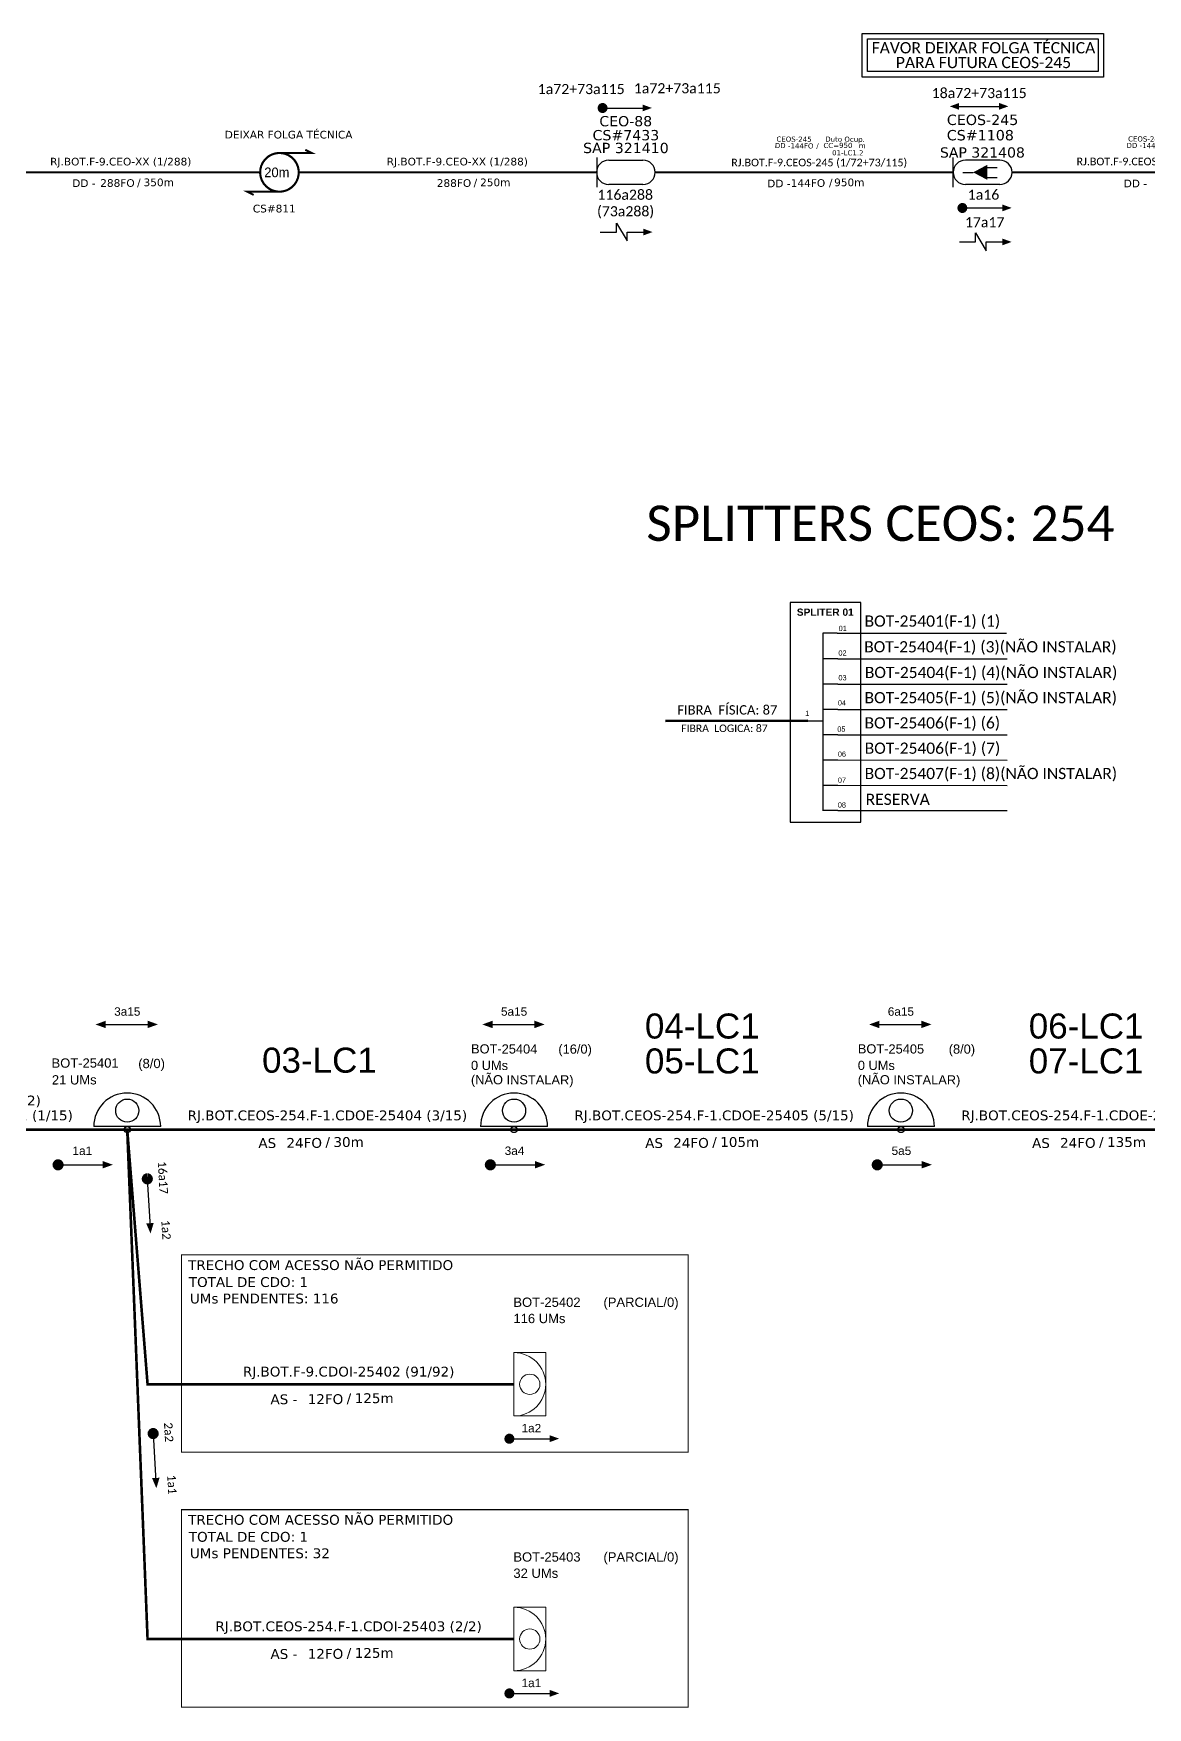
# Model space of a CAD drawing. Header units: millimetres. Extents: x -306105627 to -306104719, y 404252199 to 404252905.
# Drawn here: x -306105426 to -306105208.2, y 404252565.2 to 404252892.6 of the extents above; entities that cross this region are included whole.
import ezdxf
from ezdxf.enums import TextEntityAlignment as Align

# ---------------------------------------------------------------- set-up
doc = ezdxf.new("R2010")
doc.units = ezdxf.units.MM
doc.linetypes.add('ARILSUPP', pattern=[2.98, 1.42, -0.71, 0.14, -0.71])
for name, color, linetype, lineweight in [("20.0-LEGENDA DOS CDO'S", 1, 'Continuous', 0), ('20.1-CDO_INTERIOR', 1, 'Continuous', 0), ('20.2-CDO_POSTE', 1, 'Continuous', 5), ('40.1-ETIQUETAS', 1, 'Continuous', 20)]:
    doc.layers.add(name, color=color, linetype=linetype, lineweight=lineweight)
for name, color, linetype in [('20.4-CEOS', 1, 'Continuous'), ('20.5-CABO AÉREO', 1, 'Continuous'), ('20.5-CEO', 1, 'Continuous'), ('CAP a instalar', 1, 'Continuous'), ('label_cabos', 7, 'Continuous'), ('LC1', 3, 'Continuous'), ('SETA', 7, 'Continuous'), ('UNIFILAR', 7, 'Continuous')]:
    doc.layers.add(name, color=color, linetype=linetype)
doc.styles.add('ARIAL', font='arial.ttf')
doc.styles.add('siredit', font='verdana.ttf')
doc.linetypes.add('FENCELINE1', pattern='A,0.25,-0.1,[133,ltypeshp.shx,S=0.1,R=0,X=-0.1,Y=0],-0.1,1', length=1.45)

# ---------------------------------------------------------------- blocks, each defined once
blk = doc.blocks.new('CDOE POSTE_')
at = {"color": 1}
blk.add_line((12.92, -5.49), (-2.38, -5.49), dxfattribs=at)
for centre, radius in [((5.27, -1.86), 2.64), ((5.27, -6.2), 0.708)]:
    blk.add_circle(centre, radius, dxfattribs=at)
blk.add_arc((5.27, -5.49), 7.65, 0, 180, dxfattribs=at)
blk = doc.blocks.new('CDOE-TEXTO PADRÃO')
at = {"layer": "20.0-LEGENDA DOS CDO'S", "color": 0, "style": 'ARIAL'}
for tag, p in [('CDO_N', (0.49, 7.39)), ('SAP', (0.51, 1.67)), ('CORDOALHA', (0.5, 4.33)), ('SPLITER_1', (0.59, -0.91)), ('SPLITER_2', (0.6, -3.55)), ('(XX-XX_F)S', (0.54, -8.29)), ('(XX-XX_L)S', (0.55, -10.83)), ('UMS', (0.55, -13.15))]:
    blk.add_attdef(tag, p, '', height=1.7, rotation=0.118, dxfattribs=at)
blk.add_attdef('FIBRAS_UTILIZADAS', text='', height=1.7, rotation=0.118, dxfattribs=at).set_placement((19.77, 7.43), align=Align.CENTER)
blk = doc.blocks.new('SAN')
at = {"layer": 'SETA'}
blk.add_lwpolyline([(-2.58, 0), (6.02, 0)], dxfattribs=at)
for points in [[(-2.1, -0.66), (-3.93, 0), (-2.1, 0.67)], [(5.33, 0.68), (7.16, 0.01), (5.33, -0.65)]]:
    blk.add_solid(points, dxfattribs=at)
blk = doc.blocks.new('CDOI_INT')
at = {"layer": '20.1-CDO_INTERIOR', "color": 0, "lineweight": 18}
blk.add_lwpolyline([(4.25, -4.25), (4.25, 4.25), (0, 4.25), (0, -4.25)], close=True, dxfattribs=at)
blk.add_circle((2.12, 0), 1.36, dxfattribs=at)
blk.add_arc((0, 0), 4.25, 270, 90, dxfattribs=at)
at = {"layer": "20.0-LEGENDA DOS CDO'S", "color": 0, "style": 'ARIAL'}
for tag, p in [('CDO_N', (-0.08, 10.38)), ('SPLITER_1', (21.18, 10.38)), ('SURVEY', (-0.08, 8.2)), ('SPLITER_2', (21.19, 8.68)), ('SAP', (-0.08, 6.23)), ('1:XX', (5.94, -2.22)), ('UMS', (5.94, -4.24))]:
    blk.add_attdef(tag, p, '', height=1.36, dxfattribs=at)
blk.add_attdef('FIBRAS_UTILIZADAS', text='', height=1.36, dxfattribs=at).set_placement((15.34, 10.38), align=Align.CENTER)
blk = doc.blocks.new('ETIQUETA_RS5F')
at = {"layer": '40.1-ETIQUETAS', "color": 0, "style": 'siredit'}
blk.add_text('/', height=1.5, dxfattribs=at).set_placement((1.58, -1.95), align=Align.MIDDLE_RIGHT)
for tag, p in [('ETIQUETA_R_SECUNDARIA', (1.21, 2.1)), ('ETIQUETA_R_PRIMARIA', (1.21, 4.1)), ('F_ATIVAS/F_MORTAS', (1.14, -4.24))]:
    blk.add_attdef(tag, text='', height=1.5, dxfattribs=at).set_placement(p, align=Align.MIDDLE_CENTER)
for tag, p in [('TIPO_CABO', (-6.58, -2.12)), ('CAP_CABO', (0.4, -2.09))]:
    blk.add_attdef(tag, text='', height=1.5, dxfattribs=at).set_placement(p, align=Align.MIDDLE_RIGHT)
blk.add_attdef('METROS', text='', height=1.5, dxfattribs=at).set_placement((2.14, -1.95), align=Align.MIDDLE_LEFT)
for tag, p in [('FUSÃO_1', (0.85, -8.39)), ('FUSÃO_2', (0.85, -10.6)), ('FUSÃO_3', (0.85, -12.93)), ('FUSÃO_4', (0.85, -15.14)), ('FUSÃO_5', (0.85, -17.16))]:
    blk.add_attdef(tag, text='', height=1.5, dxfattribs=at).set_placement(p, align=Align.CENTER)
blk = doc.blocks.new('Inst CB DT OCUP CFOA-SM-DD-S-144')
at = {"layer": 'label_cabos', "color": 0, "style": 'siredit'}
for tag, flags, p in [('ID_ATIVIDADE', 3, (1.31, 2.67)), ('FATOR', 1, (11.56, 2.55))]:
    blk.add_attdef(tag, text='', height=1, rotation=359.69, dxfattribs=dict(at, flags=flags)).set_placement(p, align=Align.MIDDLE_CENTER)
for tag, p in [('TIPO_CABO', (1.11, 0)), ('DESTINO_CABO', (3.13, 1.26)), ('CABO', (4.69, -0.05)), ('/', (7.71, -0.05)), ('LANCE', (10.41, 0.02)), ('TIPO_CABO', (13.11, 1.24)), ('UND', (16.46, 0)), ('FID', (13.65, -1.41))]:
    blk.add_attdef(tag, text='', height=1, rotation=359.69, dxfattribs=at).set_placement(p, align=Align.MIDDLE_CENTER)
blk.add_attdef('QTDE', (11.93, -0.45), '', height=1, rotation=359.69, dxfattribs=at)
blk = doc.blocks.new('*U21')
at = {"layer": '20.5-CEO'}
for p, q in [((-1.56, 1.26), (1.8, 1.26)), ((1.8, -1.13), (-1.56, -1.13))]:
    blk.add_line(p, q, dxfattribs=at)
blk.add_lwpolyline([(-2.75, 1.51), (-2.75, -1.38)], dxfattribs=at)
for centre, start, end in [((-1.56, 0.07), 90, 270), ((1.8, 0.07), 270, 90)]:
    blk.add_arc(centre, 1.2, start, end, dxfattribs=at)
at = {"layer": '20.5-CEO', "color": 7, "style": 'siredit'}
for tag, p in [('FID', (0.11, 5.61)), ('LOCAL', (0.12, 4.23)), ('SAP', (0.12, 2.97)), ('FIBRAS_RESERVA', (0.12, -1.94))]:
    blk.add_attdef(tag, text='', height=1.01, dxfattribs=at).set_placement(p, align=Align.TOP_CENTER)
for tag, flags, p in [('ID_ATIVIDADE', 3, (0.11, -3.51)), ('FATOR', 1, (0.11, -4.82))]:
    blk.add_attdef(tag, text='', height=1.01, dxfattribs=dict(at, flags=flags)).set_placement(p, align=Align.TOP_CENTER)
at = {"layer": '20.5-CEO', "color": 7, "style": 'siredit', "flags": 3}
blk.add_attdef('QTDE', (-4.88, -7.06), '', height=1.01, dxfattribs=at)
blk = doc.blocks.new('CDOE_CT_POSTE')
at = {"layer": "20.0-LEGENDA DOS CDO'S", "color": 0, "style": 'ARIAL'}
for tag, p in [('CDO_N', (0.12, 5.25)), ('CORDOALHA', (0.12, 4.02)), ('SAP', (0.12, 2.96)), ('1:XX', (0.14, 1.23)), ('UMS', (0.14, 0.22))]:
    blk.add_attdef(tag, p, '', height=0.68, rotation=0.118, dxfattribs=at)
blk.add_attdef('FIBRAS_UTILIZADAS', text='', height=0.68, rotation=0.118, dxfattribs=at).set_placement((7.83, 5.26), align=Align.CENTER)

msp = doc.modelspace()

# ---------------------------------------------------------------- linework, layer by layer
at = {"color": 7, "linetype": 'Continuous'}
for p, q in [((-306105271.65, 404252775.33), (-306105271.65, 404252740.59)), ((-306105268.84, 404252775.33), (-306105271.65, 404252775.33)), ((-306105268.7, 404252770.3), (-306105271.51, 404252770.3)), ((-306105268.7, 404252765.35), (-306105271.51, 404252765.35)), ((-306105274.57, 404252758.19), (-306105271.67, 404252758.19)), ((-306105268.7, 404252760.37), (-306105271.51, 404252760.37)), ((-306105268.7, 404252755.44), (-306105271.51, 404252755.44)), ((-306105268.7, 404252750.51), (-306105271.51, 404252750.51)), ((-306105268.7, 404252745.56), (-306105271.51, 404252745.56)), ((-306105268.7, 404252740.62), (-306105271.51, 404252740.62))]:
    msp.add_line(p, q, dxfattribs=at)
at = {"color": 10, "linetype": 'Continuous'}
for p, q in [((-306105268.84, 404252775.33), (-306105235.74, 404252775.32)), ((-306105268.7, 404252770.3), (-306105235.6, 404252770.29)), ((-306105268.7, 404252765.36), (-306105235.6, 404252765.35)), ((-306105268.7, 404252760.38), (-306105235.6, 404252760.37)), ((-306105268.7, 404252755.45), (-306105235.6, 404252755.44)), ((-306105268.7, 404252750.52), (-306105235.6, 404252750.51)), ((-306105268.7, 404252745.57), (-306105235.6, 404252745.56)), ((-306105268.7, 404252740.62), (-306105235.6, 404252740.61))]:
    msp.add_line(p, q, dxfattribs=at)
at = {"color": 1, "linetype": 'Continuous', "lineweight": 60}
msp.add_line((-306105274.57, 404252758.19), (-306105302.4, 404252758.1), dxfattribs=at)
at = {"color": 8}
for p, q in [((-306105325.5, 404252678.84), (-306105338.59, 404252678.84)), ((-306105249.85, 404252678.84), (-306105262.94, 404252678.84))]:
    msp.add_line(p, q, dxfattribs=at)
at = {"color": 3, "ltscale": 9e-07}
for points in [[(-306105263.98, 404252892.61), (-306105216.75, 404252892.61), (-306105216.75, 404252884.09), (-306105263.98, 404252884.09)], [(-306105262.93, 404252891.56), (-306105217.8, 404252891.56), (-306105217.8, 404252885.14), (-306105262.93, 404252885.14)]]:
    msp.add_lwpolyline(points, close=True, dxfattribs=at)
at = {"color": 0, "const_width": 0.99}
for points in [[(-306105315.23, 404252878.03, 1), (-306105314.24, 404252878.03, 1)], [(-306105244.86, 404252858.48, 1), (-306105243.87, 404252858.48, 1)]]:
    msp.add_lwpolyline(points, format="xyb", close=True, dxfattribs=at)
at = {"color": 5, "const_width": 0.42}
msp.add_lwpolyline([(-306105377.93, 404252869.23, 1.000012), (-306105377.93, 404252861.67, 0.999978)], format="xyb", close=True, dxfattribs=at)
at = {"color": 5, "const_width": 0.394}
for points in [[(-306105377.93, 404252869.23), (-306105371.63, 404252869.23), (-306105372.89, 404252869.86)], [(-306105377.93, 404252861.67), (-306105384.23, 404252861.67), (-306105382.97, 404252861.04)]]:
    msp.add_lwpolyline(points, dxfattribs=at)
at = {"color": 0}
for points in [[(-306105312.02, 404252853.77), (-306105312.02, 404252855.52), (-306105309.93, 404252852.03), (-306105309.93, 404252853.77)], [(-306105241.8, 404252851.84), (-306105241.8, 404252853.59), (-306105239.71, 404252850.09), (-306105239.71, 404252851.84)]]:
    msp.add_lwpolyline(points, dxfattribs=at)
at = {"color": 7}
msp.add_lwpolyline([(-306105278.03, 404252738.36), (-306105264.2, 404252738.36), (-306105264.2, 404252781.29), (-306105278.03, 404252781.29)], close=True, dxfattribs=at)
for points, const_width in [([(-306105421.77, 404252671.34, 1), (-306105420.67, 404252671.34, 1)], 1.1), ([(-306105403.81, 404252669.15, 1), (-306105403.74, 404252668.05, 1)], 1.1), ([(-306105337.23, 404252671.34, 1), (-306105336.13, 404252671.34, 1)], 1.1), ([(-306105261.57, 404252671.34, 1), (-306105260.47, 404252671.34, 1)], 1.1), ([(-306105402.66, 404252619.33, 1), (-306105402.6, 404252618.23, 1)], 1.1), ([(-306105333.46, 404252617.77, 1), (-306105332.46, 404252617.77, 1)], 1), ([(-306105333.46, 404252617.77, 1), (-306105332.46, 404252617.77, 1)], 1), ([(-306105333.46, 404252567.96, 1), (-306105332.46, 404252567.96, 1)], 1), ([(-306105333.46, 404252567.96, 1), (-306105332.46, 404252567.96, 1)], 1)]:
    msp.add_lwpolyline(points, format="xyb", close=True, dxfattribs=dict(const_width=const_width))
at = {"color": 3, "const_width": 0.2}
for points in [[(-306105298.01, 404252615.12), (-306105397.1, 404252615.12), (-306105397.1, 404252653.72), (-306105298.01, 404252653.72)], [(-306105298.01, 404252565.3), (-306105397.1, 404252565.3), (-306105397.1, 404252603.9), (-306105298.01, 404252603.9)]]:
    msp.add_lwpolyline(points, close=True, dxfattribs=at)
at = {"color": 8}
for centre, major_axis, start_param, end_param in [((-306105332.05, 404252678.84), (-4.63, 4.63), 3.926991, 7.068583), ((-306105332.05, 404252681.95), (1.6, 1.6), 5.497787, 11.780972), ((-306105256.39, 404252678.84), (-4.63, 4.63), 3.926991, 7.068583), ((-306105256.39, 404252681.95), (1.6, 1.6), 5.497787, 11.780972), ((-306105332.04, 404252678.24), (-0.428, 0.428), 3.926991, 10.210176), ((-306105256.39, 404252678.24), (-0.428, 0.428), 3.926991, 10.210176)]:
    msp.add_ellipse(centre, major_axis=major_axis, ratio=1, start_param=start_param, end_param=end_param, dxfattribs=at)
at = {"layer": '20.4-CEOS', "color": 8}
for p, q in [((-306105237.05, 404252867.84), (-306105243.77, 404252867.84)), ((-306105237.05, 404252863.06), (-306105243.77, 404252863.06))]:
    msp.add_line(p, q, dxfattribs=at)
for points in [[(-306105246.16, 404252862.56), (-306105246.16, 404252868.33)], [(-306105239.61, 404252866.4), (-306105237.58, 404252866.4)], [(-306105244.3, 404252865.45), (-306105242.26, 404252865.45)], [(-306105239.61, 404252864.41), (-306105237.58, 404252864.41)]]:
    msp.add_lwpolyline(points, dxfattribs=at)
msp.add_lwpolyline([(-306105242.26, 404252865.45, 0, 2.95, 0), (-306105239.49, 404252865.45, 2.95, 2.95, 0)], format="xyseb", dxfattribs=at)
for centre, start, end in [((-306105243.77, 404252865.45), 90, 270), ((-306105237.05, 404252865.45), 270, 90)]:
    msp.add_arc(centre, 2.39, start, end, dxfattribs=at)
at = {"layer": '20.5-CABO AÉREO', "color": 5, "ltscale": 50, "const_width": 0.4}
for points in [[(-306105439.97, 404252865.45), (-306105381.71, 404252865.45)], [(-306105374.15, 404252865.45), (-306105315.89, 404252865.45)]]:
    msp.add_lwpolyline(points, dxfattribs=at)
at = {"layer": '40.1-ETIQUETAS', "color": 5, "const_width": 0.4}
for points in [[(-306105304.39, 404252865.45), (-306105246.16, 404252865.45)], [(-306105234.66, 404252865.45), (-306105176.43, 404252865.45)]]:
    msp.add_lwpolyline(points, dxfattribs=at)
at = {"layer": 'CAP a instalar', "linetype": 'FENCELINE1', "ltscale": 7, "const_width": 0.513}
for points in [[(-306105407.7, 404252678.24), (-306105483.35, 404252678.24)], [(-306105332.05, 404252678.24), (-306105407.7, 404252678.24)], [(-306105256.39, 404252678.24), (-306105332.04, 404252678.24)], [(-306105180.74, 404252678.24), (-306105256.39, 404252678.24)]]:
    msp.add_lwpolyline(points, dxfattribs=at)
at = {"layer": 'CAP a instalar', "color": 8, "linetype": 'FENCELINE1', "ltscale": 7, "const_width": 0.513}
for points in [[(-306105332.06, 404252628.42), (-306105403.72, 404252628.42), (-306105407.7, 404252678.24)], [(-306105332.06, 404252578.6), (-306105403.72, 404252578.6), (-306105407.7, 404252678.24)]]:
    msp.add_lwpolyline(points, dxfattribs=at)
at = {"layer": 'SETA', "color": 0}
for points in [[(-306105314.74, 404252878.03), (-306105306.23, 404252878.03)], [(-306105245.01, 404252878.35), (-306105236.5, 404252878.35)], [(-306105244.36, 404252858.48), (-306105235.85, 404252858.48)], [(-306105315.18, 404252853.77), (-306105312.02, 404252853.77)], [(-306105309.93, 404252853.77), (-306105306.77, 404252853.77)], [(-306105244.96, 404252851.84), (-306105241.8, 404252851.84)], [(-306105239.71, 404252851.84), (-306105236.55, 404252851.84)]]:
    msp.add_lwpolyline(points, dxfattribs=at)
at = {"layer": 'SETA'}
for points in [[(-306105421.22, 404252671.34), (-306105411.77, 404252671.34)], [(-306105336.68, 404252671.34), (-306105327.22, 404252671.34)], [(-306105261.02, 404252671.34), (-306105251.57, 404252671.34)], [(-306105403.77, 404252668.6), (-306105403.23, 404252659.16)], [(-306105402.63, 404252618.78), (-306105402.08, 404252609.34)], [(-306105332.96, 404252617.77), (-306105324.37, 404252617.77)], [(-306105332.96, 404252617.77), (-306105324.37, 404252617.77)], [(-306105332.96, 404252567.96), (-306105324.37, 404252567.96)], [(-306105332.96, 404252567.96), (-306105324.37, 404252567.96)]]:
    msp.add_lwpolyline(points, dxfattribs=at)
at = {"layer": 'SETA', "color": 0}
for points in [[(-306105306.91, 404252878.7), (-306105305.09, 404252878.04), (-306105306.91, 404252877.38)], [(-306105245.01, 404252879.01), (-306105246.82, 404252878.35), (-306105245.01, 404252877.69)], [(-306105237.18, 404252879.02), (-306105235.36, 404252878.36), (-306105237.18, 404252877.7)], [(-306105236.53, 404252859.15), (-306105234.72, 404252858.49), (-306105236.53, 404252857.83)], [(-306105306.77, 404252854.43), (-306105304.95, 404252853.77), (-306105306.77, 404252853.11)], [(-306105236.55, 404252852.5), (-306105234.74, 404252851.84), (-306105236.55, 404252851.18)]]:
    msp.add_solid(points, dxfattribs=at)
at = {"layer": 'SETA'}
for points in [[(-306105412.52, 404252672.09), (-306105410.51, 404252671.36), (-306105412.52, 404252670.63)], [(-306105327.98, 404252672.09), (-306105325.96, 404252671.36), (-306105327.98, 404252670.63)], [(-306105252.33, 404252672.09), (-306105250.31, 404252671.36), (-306105252.33, 404252670.63)], [(-306105402.53, 404252659.96), (-306105403.14, 404252657.91), (-306105403.99, 404252659.88)], [(-306105325.06, 404252618.45), (-306105323.22, 404252617.79), (-306105325.06, 404252617.12)], [(-306105325.06, 404252618.45), (-306105323.22, 404252617.79), (-306105325.06, 404252617.12)], [(-306105401.38, 404252610.14), (-306105402, 404252608.09), (-306105402.84, 404252610.06)], [(-306105325.06, 404252568.64), (-306105323.22, 404252567.97), (-306105325.06, 404252567.3)], [(-306105325.06, 404252568.64), (-306105323.22, 404252567.97), (-306105325.06, 404252567.3)]]:
    msp.add_solid(points, dxfattribs=at)

# ---------------------------------------------------------------- block references
at = {"color": 6, "lineweight": 0}
ref = msp.add_blockref('Inst CB DT OCUP CFOA-SM-DD-S-144', (-306105280.42, 404252870.68), dxfattribs=at)
ref.add_attrib('DESTINO_CABO', 'CEOS-245', dxfattribs={"layer": 'label_cabos', "color": 0, "height": 1, "rotation": 359.69, "style": 'siredit'}).set_placement((-306105277.29, 404252871.94), align=Align.MIDDLE_CENTER)
ref.add_attrib('TIPO_CABO', 'Duto Ocup.', dxfattribs={"layer": 'label_cabos', "color": 0, "height": 1, "rotation": 359.69, "style": 'siredit'}).set_placement((-306105267.31, 404252871.93), align=Align.MIDDLE_CENTER)
ref.add_attrib('/', '/', dxfattribs={"layer": 'label_cabos', "color": 0, "height": 1, "rotation": 359.69, "style": 'siredit'}).set_placement((-306105272.7, 404252870.63), align=Align.MIDDLE_CENTER)
ref.add_attrib('FID', '01-LC1.2', dxfattribs={"layer": 'label_cabos', "color": 0, "height": 1, "rotation": 359.69, "style": 'siredit'}).set_placement((-306105266.77, 404252869.27), align=Align.MIDDLE_CENTER)
ref.add_attrib('LANCE', 'CC=', dxfattribs={"layer": 'label_cabos', "color": 0, "height": 1, "rotation": 359.69, "style": 'siredit'}).set_placement((-306105270.01, 404252870.7), align=Align.MIDDLE_CENTER)
ref.add_attrib('UND', 'm', dxfattribs={"layer": 'label_cabos', "color": 0, "height": 1, "rotation": 359.69, "style": 'siredit'}).set_placement((-306105263.95, 404252870.68), align=Align.MIDDLE_CENTER)
ref.add_attrib('CABO', '144FO', dxfattribs={"layer": 'label_cabos', "color": 0, "height": 1, "rotation": 359.69, "style": 'siredit'}).set_placement((-306105275.73, 404252870.63), align=Align.MIDDLE_CENTER)
ref.add_attrib('TIPO_CABO', 'DD - ', dxfattribs={"layer": 'label_cabos', "color": 0, "height": 1, "rotation": 359.69, "style": 'siredit'}).set_placement((-306105279.31, 404252870.68), align=Align.MIDDLE_CENTER)
ref.add_attrib('QTDE', '950', (-306105268.49, 404252870.23), dxfattribs={"layer": 'label_cabos', "color": 0, "height": 1, "rotation": 359.69, "style": 'siredit'})
ref = msp.add_blockref('Inst CB DT OCUP CFOA-SM-DD-S-144', (-306105211.65, 404252870.72), dxfattribs=at)
ref.add_attrib('DESTINO_CABO', 'CEOS-246', dxfattribs={"layer": 'label_cabos', "color": 0, "height": 1, "rotation": 359.69, "style": 'siredit'}).set_placement((-306105208.52, 404252871.98), align=Align.MIDDLE_CENTER)
ref.add_attrib('TIPO_CABO', 'Duto Ocup.', dxfattribs={"layer": 'label_cabos', "color": 0, "height": 1, "rotation": 359.69, "style": 'siredit'}).set_placement((-306105198.54, 404252871.96), align=Align.MIDDLE_CENTER)
ref.add_attrib('/', '/', dxfattribs={"layer": 'label_cabos', "color": 0, "height": 1, "rotation": 359.69, "style": 'siredit'}).set_placement((-306105203.93, 404252870.67), align=Align.MIDDLE_CENTER)
ref.add_attrib('FID', '02-LC1.2', dxfattribs={"layer": 'label_cabos', "color": 0, "height": 1, "rotation": 359.69, "style": 'siredit'}).set_placement((-306105198, 404252869.3), align=Align.MIDDLE_CENTER)
ref.add_attrib('LANCE', 'CC=', dxfattribs={"layer": 'label_cabos', "color": 0, "height": 1, "rotation": 359.69, "style": 'siredit'}).set_placement((-306105201.24, 404252870.74), align=Align.MIDDLE_CENTER)
ref.add_attrib('UND', 'm', dxfattribs={"layer": 'label_cabos', "color": 0, "height": 1, "rotation": 359.69, "style": 'siredit'}).set_placement((-306105195.18, 404252870.72), align=Align.MIDDLE_CENTER)
ref.add_attrib('CABO', '144FO', dxfattribs={"layer": 'label_cabos', "color": 0, "height": 1, "rotation": 359.69, "style": 'siredit'}).set_placement((-306105206.96, 404252870.67), align=Align.MIDDLE_CENTER)
ref.add_attrib('TIPO_CABO', 'DD - ', dxfattribs={"layer": 'label_cabos', "color": 0, "height": 1, "rotation": 359.69, "style": 'siredit'}).set_placement((-306105210.53, 404252870.71), align=Align.MIDDLE_CENTER)
ref.add_attrib('QTDE', '100', (-306105199.72, 404252870.26), dxfattribs={"layer": 'label_cabos', "color": 0, "height": 1, "rotation": 359.69, "style": 'siredit'})
at = {"layer": '20.1-CDO_INTERIOR', "color": 8, "ltscale": 11}
ref = msp.add_blockref('CDOI_INT', (-306105332.06, 404252628.42), dxfattribs=dict(at, xscale=1.458499505982035, yscale=1.458499505982035, zscale=1.458499505982035))
ref.add_attrib('CDO_N', 'BOT-25402', (-306105332.18, 404252643.56), dxfattribs={"layer": "20.0-LEGENDA DOS CDO'S", "color": 0, "height": 1.82, "style": 'ARIAL'})
ref.add_attrib('FIBRAS_UTILIZADAS', '       (PARCIAL/0)', dxfattribs={"layer": "20.0-LEGENDA DOS CDO'S", "color": 0, "height": 1.82, "style": 'ARIAL'}).set_placement((-306105309.69, 404252643.56), align=Align.CENTER)
ref.add_attrib('SURVEY', '116 UMs', (-306105332.17, 404252640.38), dxfattribs={"layer": "20.0-LEGENDA DOS CDO'S", "color": 0, "height": 1.82, "style": 'ARIAL'})
ref = msp.add_blockref('CDOI_INT', (-306105332.06, 404252578.6), dxfattribs=dict(at, xscale=1.458499505982035, yscale=1.458499505982035, zscale=1.458499505982035))
ref.add_attrib('CDO_N', 'BOT-25403', (-306105332.18, 404252593.74), dxfattribs={"layer": "20.0-LEGENDA DOS CDO'S", "color": 0, "height": 1.82, "style": 'ARIAL'})
ref.add_attrib('FIBRAS_UTILIZADAS', '       (PARCIAL/0)', dxfattribs={"layer": "20.0-LEGENDA DOS CDO'S", "color": 0, "height": 1.82, "style": 'ARIAL'}).set_placement((-306105309.69, 404252593.74), align=Align.CENTER)
ref.add_attrib('SURVEY', '32 UMs', (-306105332.17, 404252590.56), dxfattribs={"layer": "20.0-LEGENDA DOS CDO'S", "color": 0, "height": 1.82, "style": 'ARIAL'})
at = {"layer": '20.2-CDO_POSTE', "color": 8}
ref = msp.add_blockref('CDOE_CT_POSTE', (-306105340.84, 404252679.28), dxfattribs=dict(at, xscale=2.640000019016442, yscale=2.639999999999999, zscale=2.639999999999999, rotation=359.7381893931093))
ref.add_attrib('CDO_N', 'BOT-25404', (-306105340.46, 404252693.13), dxfattribs={"layer": "20.0-LEGENDA DOS CDO'S", "color": 0, "height": 1.795, "rotation": 359.8562, "style": 'ARIAL', "width": 1})
ref.add_attrib('CORDOALHA', '0 UMs', (-306105340.47, 404252689.9), dxfattribs={"layer": "20.0-LEGENDA DOS CDO'S", "color": 0, "height": 1.795, "rotation": 359.8562, "style": 'ARIAL', "width": 1})
ref.add_attrib('SAP', '(NÃO INSTALAR)', (-306105340.48, 404252687.1), dxfattribs={"layer": "20.0-LEGENDA DOS CDO'S", "color": 0, "height": 1.7951, "rotation": 359.8562, "style": 'ARIAL', "width": 1})
ref.add_attrib('FIBRAS_UTILIZADAS', '(16/0)', dxfattribs={"layer": "20.0-LEGENDA DOS CDO'S", "color": 0, "height": 1.795, "rotation": 359.8562, "style": 'ARIAL', "width": 1}).set_placement((-306105320.11, 404252693.08), align=Align.CENTER)
ref = msp.add_blockref('CDOE_CT_POSTE', (-306105265.19, 404252679.28), dxfattribs=dict(at, xscale=2.640000019016442, yscale=2.639999999999999, zscale=2.639999999999999, rotation=359.7381893931093))
ref.add_attrib('CDO_N', 'BOT-25405', (-306105264.81, 404252693.13), dxfattribs={"layer": "20.0-LEGENDA DOS CDO'S", "color": 0, "height": 1.795, "rotation": 359.8562, "style": 'ARIAL', "width": 1})
ref.add_attrib('CORDOALHA', '0 UMs', (-306105264.82, 404252689.9), dxfattribs={"layer": "20.0-LEGENDA DOS CDO'S", "color": 0, "height": 1.795, "rotation": 359.8562, "style": 'ARIAL', "width": 1})
ref.add_attrib('SAP', '(NÃO INSTALAR)', (-306105264.83, 404252687.1), dxfattribs={"layer": "20.0-LEGENDA DOS CDO'S", "color": 0, "height": 1.7951, "rotation": 359.8562, "style": 'ARIAL', "width": 1})
ref.add_attrib('FIBRAS_UTILIZADAS', '(8/0)', dxfattribs={"layer": "20.0-LEGENDA DOS CDO'S", "color": 0, "height": 1.795, "rotation": 359.8562, "style": 'ARIAL', "width": 1}).set_placement((-306105244.46, 404252693.08), align=Align.CENTER)
at = {"layer": '20.2-CDO_POSTE'}
ref = msp.add_blockref('CDOE-TEXTO PADRÃO', (-306105414.7, 404252678.16), dxfattribs=dict(at, xscale=1.069200003147125, yscale=1.069200003147125, zscale=1.069200003147125))
ref.add_attrib('CDO_N', 'BOT-25401', (-306105422.5, 404252690.33), dxfattribs={"layer": "20.0-LEGENDA DOS CDO'S", "color": 0, "height": 1.817, "rotation": 0.118, "style": 'ARIAL'})
ref.add_attrib('CORDOALHA', '21 UMs', (-306105422.43, 404252687.05), dxfattribs={"layer": "20.0-LEGENDA DOS CDO'S", "color": 0, "height": 1.817, "rotation": 0.118, "style": 'ARIAL'})
ref.add_attrib('FIBRAS_UTILIZADAS', '       (8/0)', dxfattribs={"layer": "20.0-LEGENDA DOS CDO'S", "color": 0, "height": 1.8175, "rotation": 0.118, "style": 'ARIAL'}).set_placement((-306105405.4, 404252690.25), align=Align.CENTER)
at = {"layer": '20.5-CEO', "color": 0, "lineweight": 0}
ref = msp.add_blockref('*U21', (-306105310.42, 404252865.32), dxfattribs=dict(at, xscale=1.988197485649835, yscale=1.988197485649835, zscale=1.988197485649835))
ref.add_attrib('LOCAL', 'CS#7433', dxfattribs={"color": 7, "height": 2.016, "style": 'siredit'}).set_placement((-306105310.17, 404252873.73), align=Align.TOP_CENTER)
ref.add_attrib('SAP', 'SAP 321410', dxfattribs={"color": 7, "height": 2.016, "style": 'siredit'}).set_placement((-306105310.17, 404252871.23), align=Align.TOP_CENTER)
ref.add_attrib('FID', 'CEO-88', dxfattribs={"layer": '20.4-CEOS', "color": 7, "height": 2.007, "style": 'siredit'}).set_placement((-306105310.2, 404252876.46), align=Align.TOP_CENTER)
at = {"layer": '40.1-ETIQUETAS'}
ref = msp.add_blockref('ETIQUETA_RS5F', (-306105447.19, 404252678.31), dxfattribs=dict(at, xscale=1.283039983498747, yscale=1.283039983498747, zscale=1.283039983498747))
ref.add_attrib('ETIQUETA_R_PRIMARIA', 'RJ.BOT.F-9.CDOE-25401 (91/92)', dxfattribs={"color": 0, "height": 1.9246, "style": 'siredit'}).set_placement((-306105445.72, 404252683.92), align=Align.MIDDLE_CENTER)
ref.add_attrib('ETIQUETA_R_SECUNDARIA', 'RJ.BOT.CEOS-254.F-1.CDOE-25401 (1/15)', dxfattribs={"color": 0, "height": 1.9246, "style": 'siredit'}).set_placement((-306105445.67, 404252681.01), align=Align.MIDDLE_CENTER)
ref.add_attrib('TIPO_CABO', 'AS', dxfattribs={"color": 0, "height": 1.925, "style": 'siredit'}).set_placement((-306105455.68, 404252675.6), align=Align.MIDDLE_RIGHT)
ref.add_attrib('CAP_CABO', '24FO', dxfattribs={"color": 0, "height": 1.925, "style": 'siredit'}).set_placement((-306105446.72, 404252675.63), align=Align.MIDDLE_RIGHT)
ref.add_attrib('METROS', '115m', dxfattribs={"color": 0, "height": 1.925, "style": 'siredit'}).set_placement((-306105444.48, 404252675.8), align=Align.MIDDLE_LEFT)
ref = msp.add_blockref('ETIQUETA_RS5F', (-306105370.08, 404252678.31), dxfattribs=dict(at, xscale=1.283039983498747, yscale=1.283039983498747, zscale=1.283039983498747))
ref.add_attrib('ETIQUETA_R_SECUNDARIA', 'RJ.BOT.CEOS-254.F-1.CDOE-25404 (3/15)', dxfattribs={"color": 0, "height": 1.9246, "style": 'siredit'}).set_placement((-306105368.56, 404252681.01), align=Align.MIDDLE_CENTER)
ref.add_attrib('TIPO_CABO', 'AS', dxfattribs={"color": 0, "height": 1.925, "style": 'siredit'}).set_placement((-306105378.57, 404252675.6), align=Align.MIDDLE_RIGHT)
ref.add_attrib('CAP_CABO', '24FO', dxfattribs={"color": 0, "height": 1.925, "style": 'siredit'}).set_placement((-306105369.61, 404252675.63), align=Align.MIDDLE_RIGHT)
ref.add_attrib('METROS', '30m', dxfattribs={"color": 0, "height": 1.925, "style": 'siredit'}).set_placement((-306105367.37, 404252675.8), align=Align.MIDDLE_LEFT)
ref = msp.add_blockref('ETIQUETA_RS5F', (-306105294.43, 404252678.31), dxfattribs=dict(at, xscale=1.283039983498747, yscale=1.283039983498747, zscale=1.283039983498747))
ref.add_attrib('ETIQUETA_R_SECUNDARIA', 'RJ.BOT.CEOS-254.F-1.CDOE-25405 (5/15)', dxfattribs={"color": 0, "height": 1.9246, "style": 'siredit'}).set_placement((-306105292.91, 404252681.01), align=Align.MIDDLE_CENTER)
ref.add_attrib('TIPO_CABO', 'AS', dxfattribs={"color": 0, "height": 1.925, "style": 'siredit'}).set_placement((-306105302.92, 404252675.6), align=Align.MIDDLE_RIGHT)
ref.add_attrib('CAP_CABO', '24FO', dxfattribs={"color": 0, "height": 1.925, "style": 'siredit'}).set_placement((-306105293.96, 404252675.63), align=Align.MIDDLE_RIGHT)
ref.add_attrib('METROS', '105m', dxfattribs={"color": 0, "height": 1.925, "style": 'siredit'}).set_placement((-306105291.72, 404252675.8), align=Align.MIDDLE_LEFT)
ref = msp.add_blockref('ETIQUETA_RS5F', (-306105218.78, 404252678.31), dxfattribs=dict(at, xscale=1.283039983498747, yscale=1.283039983498747, zscale=1.283039983498747))
ref.add_attrib('ETIQUETA_R_SECUNDARIA', 'RJ.BOT.CEOS-254.F-1.CDOE-25406 (6/15)', dxfattribs={"color": 0, "height": 1.9246, "style": 'siredit'}).set_placement((-306105217.26, 404252681.01), align=Align.MIDDLE_CENTER)
ref.add_attrib('TIPO_CABO', 'AS', dxfattribs={"color": 0, "height": 1.925, "style": 'siredit'}).set_placement((-306105227.26, 404252675.6), align=Align.MIDDLE_RIGHT)
ref.add_attrib('CAP_CABO', '24FO', dxfattribs={"color": 0, "height": 1.925, "style": 'siredit'}).set_placement((-306105218.31, 404252675.63), align=Align.MIDDLE_RIGHT)
ref.add_attrib('METROS', '135m', dxfattribs={"color": 0, "height": 1.925, "style": 'siredit'}).set_placement((-306105216.07, 404252675.8), align=Align.MIDDLE_LEFT)
at = {"layer": '40.1-ETIQUETAS', "color": 8}
ref = msp.add_blockref('ETIQUETA_RS5F', (-306105365.92, 404252628.2), dxfattribs=dict(at, xscale=1.283039983498747, yscale=1.283039983498747, zscale=1.283039983498747))
ref.add_attrib('ETIQUETA_R_SECUNDARIA', 'RJ.BOT.F-9.CDOI-25402 (91/92)', dxfattribs={"color": 0, "height": 1.9246, "style": 'siredit'}).set_placement((-306105364.4, 404252630.9), align=Align.MIDDLE_CENTER)
ref.add_attrib('TIPO_CABO', 'AS -', dxfattribs={"color": 0, "height": 1.925, "style": 'siredit'}).set_placement((-306105374.41, 404252625.49), align=Align.MIDDLE_RIGHT)
ref.add_attrib('CAP_CABO', '12FO', dxfattribs={"color": 0, "height": 1.925, "style": 'siredit'}).set_placement((-306105365.45, 404252625.52), align=Align.MIDDLE_RIGHT)
ref.add_attrib('METROS', '125m', dxfattribs={"color": 0, "height": 1.925, "style": 'siredit'}).set_placement((-306105363.21, 404252625.7), align=Align.MIDDLE_LEFT)
ref = msp.add_blockref('ETIQUETA_RS5F', (-306105365.92, 404252578.38), dxfattribs=dict(at, xscale=1.283039983498747, yscale=1.283039983498747, zscale=1.283039983498747))
ref.add_attrib('ETIQUETA_R_SECUNDARIA', 'RJ.BOT.CEOS-254.F-1.CDOI-25403 (2/2)', dxfattribs={"color": 0, "height": 1.9246, "style": 'siredit'}).set_placement((-306105364.4, 404252581.08), align=Align.MIDDLE_CENTER)
ref.add_attrib('TIPO_CABO', 'AS -', dxfattribs={"color": 0, "height": 1.925, "style": 'siredit'}).set_placement((-306105374.41, 404252575.67), align=Align.MIDDLE_RIGHT)
ref.add_attrib('CAP_CABO', '12FO', dxfattribs={"color": 0, "height": 1.925, "style": 'siredit'}).set_placement((-306105365.45, 404252575.7), align=Align.MIDDLE_RIGHT)
ref.add_attrib('METROS', '125m', dxfattribs={"color": 0, "height": 1.925, "style": 'siredit'}).set_placement((-306105363.21, 404252575.88), align=Align.MIDDLE_LEFT)
at = {"layer": 'label_cabos', "xscale": 0.8553599894046784, "yscale": 0.8553599894046784, "zscale": 0.85536}
msp.add_blockref('CDOE POSTE_', (-306105412.21, 404252683.54), dxfattribs=at)
at = {"layer": 'UNIFILAR', "color": 5, "lineweight": -3, "xscale": 1.1, "yscale": 1.1, "zscale": 1.1}
for p in [(-306105409.58, 404252698.79), (-306105333.93, 404252698.79), (-306105258.28, 404252698.79)]:
    msp.add_blockref('SAN', p, dxfattribs=at)

# ---------------------------------------------------------------- texts
at = {"color": 0}
msp.add_text('20m', height=1.89, dxfattribs=at).set_placement((-306105380.9, 404252864.5))
at = {"style": 'ARIAL'}
for s, p in [('3a15', (-306105407.69, 404252700.5)), ('5a15', (-306105332.04, 404252700.5)), ('6a15', (-306105256.39, 404252700.5)), ('1a1', (-306105416.49, 404252673.27)), ('3a4', (-306105331.95, 404252673.27)), ('5a5', (-306105256.29, 404252673.27)), ('1a2', (-306105328.66, 404252619.01)), ('1a1', (-306105328.66, 404252569.19))]:
    msp.add_text(s, height=1.65, dxfattribs=at).set_placement(p, align=Align.CENTER)
at = {"color": 3, "style": 'siredit'}
for s, p in [('TRECHO COM ACESSO NÃO PERMITIDO', (-306105395.79, 404252650.77)), ('TOTAL DE CDO: 1', (-306105395.66, 404252647.45)), ('UMs PENDENTES: 116', (-306105395.44, 404252644.23)), ('TRECHO COM ACESSO NÃO PERMITIDO', (-306105395.79, 404252600.95)), ('TOTAL DE CDO: 1', (-306105395.66, 404252597.63)), ('UMs PENDENTES: 32', (-306105395.44, 404252594.41))]:
    msp.add_text(s, height=1.9246, dxfattribs=at).set_placement(p)
at = {"color": 7, "char_height": 2.2, "width": 46.8706, "attachment_point": 5}
for s, insert in [('{\\fCalibri|b0|i0|c0|p34;FAVOR DEIXAR FOLGA TÉCNICA}', (-306105240.24, 404252889.8)), ('{\\fCalibri|b0|i0|c0|p34;PARA FUTURA CEOS-245}', (-306105240.24, 404252886.92))]:
    msp.add_mtext(s, dxfattribs=dict(at, insert=insert))
at = {"color": 0, "char_height": 1.98, "width": 25.1052, "attachment_point": 5}
for s, insert in [('{\\fCalibri|b0|i0|c0|p34;\\C7;1a72\\C1;+73a115}', (-306105318.92, 404252881.73)), ('{\\fCalibri|b0|i0|c0|p34;\\C7;1a72\\C1;+73a115}', (-306105300.12, 404252881.88)), ('{\\fCalibri|b0|i0|c0|p34;\\C7;18a72\\C1;+73a115}', (-306105241.08, 404252880.95)), ('{\\fCalibri|b0|i0|c0|p34;\\C7;1a16}', (-306105240.23, 404252861.08)), ('{\\fCalibri|b0|i0|c0|p34;\\C7;(73a288)}', (-306105310.23, 404252857.62)), ('{\\fCalibri|b0|i0|c0|p34;\\C7;17a17}', (-306105240.01, 404252855.68))]:
    msp.add_mtext(s, dxfattribs=dict(at, insert=insert))
at = {"color": 1, "insert": (-306105310.31, 404252861.06), "char_height": 1.98, "width": 25.1052, "attachment_point": 5}
msp.add_mtext('{\\fCalibri|b0|i0|c0|p34;116a288}', dxfattribs=at)
for s, insert, char_height, width, attachment_point in [('{\\fCalibri|b0|i0|c0|p34;\\C7;SPLITTERS CEOS: 254}', (-306105260.4, 404252796.77), 6.912, 105.3328, 5), ('{\\fArial|b1|i0|c0|p34;\\H1x;\\C10;SPLITER 01}', (-306105271.18, 404252779.42), 1.4202, 13.824, 5), ('{\\fCalibri|b0|i0|c0|p34;\\C7;BOT-25401(F-1) (1)}', (-306105263.49, 404252777.45), 2.1945, 54.0165, 4), ('\\C7;\\fArial|b0|i0|;\\H1.0273588255048;01 ', (-306105267.76, 404252776.24), 1.4202, 2.8482, 5), ('\\C7;\\fArial|b0|i0|;\\H1.0273588255048;02 ', (-306105267.81, 404252771.44), 1.4202, 3.0066, 5), ('{\\fCalibri|b0|i0|c0|p34;\\C7;BOT-25404(F-1) (3)(NÃO INSTALAR)}', (-306105263.57, 404252772.42), 2.1945, 53.6871, 4), ('{\\fCalibri|b0|i0|c0|p34;\\C7;BOT-25404(F-1) (4)(NÃO INSTALAR)}', (-306105263.44, 404252767.4), 2.1945, 79.0298, 4), ('\\C7;\\fArial|b0|i0|;\\H1.0273588255048;03 ', (-306105267.81, 404252766.6), 1.4202, 2.7648, 5), ('{\\fCalibri|b0|i0|c0|p34;\\C7;FIBRA  FÍSICA: 87}', (-306105290.34, 404252760.31), 1.8288, 27.648, 5), ('\\C7;\\fArial|b0|i0|;\\H1.0273588255048;04 ', (-306105267.93, 404252761.69), 1.4202, 3.0066, 5), ('{\\fCalibri|b0|i0|c0|p34;\\C7;BOT-25405(F-1) (5)(NÃO INSTALAR)}', (-306105263.5, 404252762.47), 2.1945, 79.0298, 4), ('\\C7;\\fArial|b0|i0|;\\H1.0273588255048;1', (-306105274.71, 404252759.65), 1.4202, 1.4067, 5), ('{\\fCalibri|b0|i0|c0|p34;\\C7;BOT-25406(F-1) (6)}', (-306105263.5, 404252757.54), 2.1945, 79.0298, 4), ('{\\fCalibri|b0|i0|c0|p34;\\C7;FIBRA  LOGICA: 87}', (-306105290.9, 404252756.71), 1.4631, 27.648, 5), ('\\C7;\\fArial|b0|i0|;\\H1.0273588255048;05 ', (-306105268.03, 404252756.56), 1.4202, 3.6978, 5), ('\\C7;\\fArial|b0|i0|;\\H1.0273588255048;06 ', (-306105267.93, 404252751.65), 1.4202, 3.0066, 5), ('{\\fCalibri|b0|i0|c0|p34;\\C7;BOT-25406(F-1) (7)}', (-306105263.47, 404252752.59), 2.1945, 58.1735, 4), ('{\\fCalibri|b0|i0|c0|p34;\\C7;BOT-25407(F-1) (8)(NÃO INSTALAR)}', (-306105263.48, 404252747.64), 2.1945, 77.5671, 4), ('\\C7;\\fArial|b0|i0|;\\H1.0273588255048;07 ', (-306105267.93, 404252746.56), 1.4202, 3.0066, 5), ('\\C7;\\fArial|b0|i0|;\\H1.0273588255048;08 ', (-306105267.93, 404252741.72), 1.4202, 3.0066, 5), ('{\\fCalibri|b0|i0|c0|p34;\\C7;RESERVA}', (-306105263.28, 404252742.81), 2.1945, 57.1268, 4)]:
    msp.add_mtext(s, dxfattribs=dict(insert=insert, char_height=char_height, width=width, attachment_point=attachment_point))
at = {"char_height": 1.65, "width": 27.8947, "attachment_point": 5, "rotation": 273.3058}
for s, insert in [('{\\fCalibri|b0|i0|c0|p34;\\C7;16a17}', (-306105400.73, 404252668.84)), ('{\\fCalibri|b0|i0|c0|p34;\\C7;1a2}', (-306105400.11, 404252658.62)), ('{\\fCalibri|b0|i0|c0|p34;\\C7;2a2}', (-306105399.59, 404252619.03)), ('{\\fCalibri|b0|i0|c0|p34;\\C7;1a1}', (-306105398.96, 404252608.8))]:
    msp.add_mtext(s, dxfattribs=dict(at, insert=insert))
at = {"layer": '20.4-CEOS', "color": 7, "style": 'siredit'}
for s, height, p in [('CEOS-245', 2.028, (-306105240.41, 404252875.72)), ('CS#1108 ', 2.028, (-306105240.41, 404252872.72)), ('SAP 321408', 2, (-306105240.45, 404252869.34))]:
    msp.add_text(s, height=height, dxfattribs=at).set_placement(p, align=Align.MIDDLE_CENTER)
at = {"layer": '40.1-ETIQUETAS', "color": 0, "style": 'siredit'}
for s, p in [('DEIXAR FOLGA TÉCNICA', (-306105376.14, 404252872.82)), ('RJ.BOT.F-9.CEO-XX (1/288)', (-306105408.97, 404252867.55)), ('RJ.BOT.F-9.CEO-XX (1/288)', (-306105343.15, 404252867.55)), ('CS#811', (-306105378.94, 404252858.36))]:
    msp.add_text(s, height=1.5, dxfattribs=at).set_placement(p, align=Align.MIDDLE_CENTER)
for s, p in [('DD - ', (-306105413.24, 404252863.33)), ('288FO', (-306105406.25, 404252863.36)), ('/', (-306105405.07, 404252863.49)), ('288FO', (-306105340.43, 404252863.36)), ('/', (-306105339.25, 404252863.49)), ('DD - ', (-306105277.32, 404252863.27)), ('DD - ', (-306105207.59, 404252863.27))]:
    msp.add_text(s, height=1.5, dxfattribs=at).set_placement(p, align=Align.MIDDLE_RIGHT)
for s, p in [('350m', (-306105404.51, 404252863.49)), ('250m', (-306105338.69, 404252863.49))]:
    msp.add_text(s, height=1.5, dxfattribs=at).set_placement(p, align=Align.MIDDLE_LEFT)
at = {"layer": '40.1-ETIQUETAS', "color": 7, "style": 'siredit'}
for s, p in [('144FO', (-306105271.2, 404252863.36)), ('/', (-306105269.75, 404252863.49))]:
    msp.add_text(s, height=1.5, dxfattribs=at).set_placement(p, align=Align.MIDDLE_RIGHT)
msp.add_text('950m', height=1.5, dxfattribs=at).set_placement((-306105269.45, 404252863.49), align=Align.MIDDLE_LEFT)
at = {"layer": '40.1-ETIQUETAS', "color": 7, "char_height": 1.5, "width": 60.0234, "attachment_point": 5, "style": 'siredit'}
for s, insert in [('{\\fCalibri|b0|i0|c0|p34;RJ.BOT.F-9.CEOS-245 (1/72\\C1;+73/115) }', (-306105272.37, 404252867.21)), ('{\\fCalibri|b0|i0|c0|p34;RJ.BOT.F-9.CEOS-246 (18/72\\C1;+73/115) \\P\\C7; }', (-306105204.24, 404252866.16))]:
    msp.add_mtext(s, dxfattribs=dict(at, insert=insert))
at = {"layer": 'LC1', "linetype": 'ARILSUPP', "style": 'ARIAL'}
for s, p in [('04-LC1', (-306105295.23, 404252698.49)), ('06-LC1', (-306105220.16, 404252698.49)), ('03-LC1', (-306105370.11, 404252691.81)), ('05-LC1', (-306105295.23, 404252691.66)), ('07-LC1', (-306105220.16, 404252691.66))]:
    msp.add_text(s, height=4.9, dxfattribs=at).set_placement(p, align=Align.MIDDLE_CENTER)

doc.saveas('drawing.dxf')
